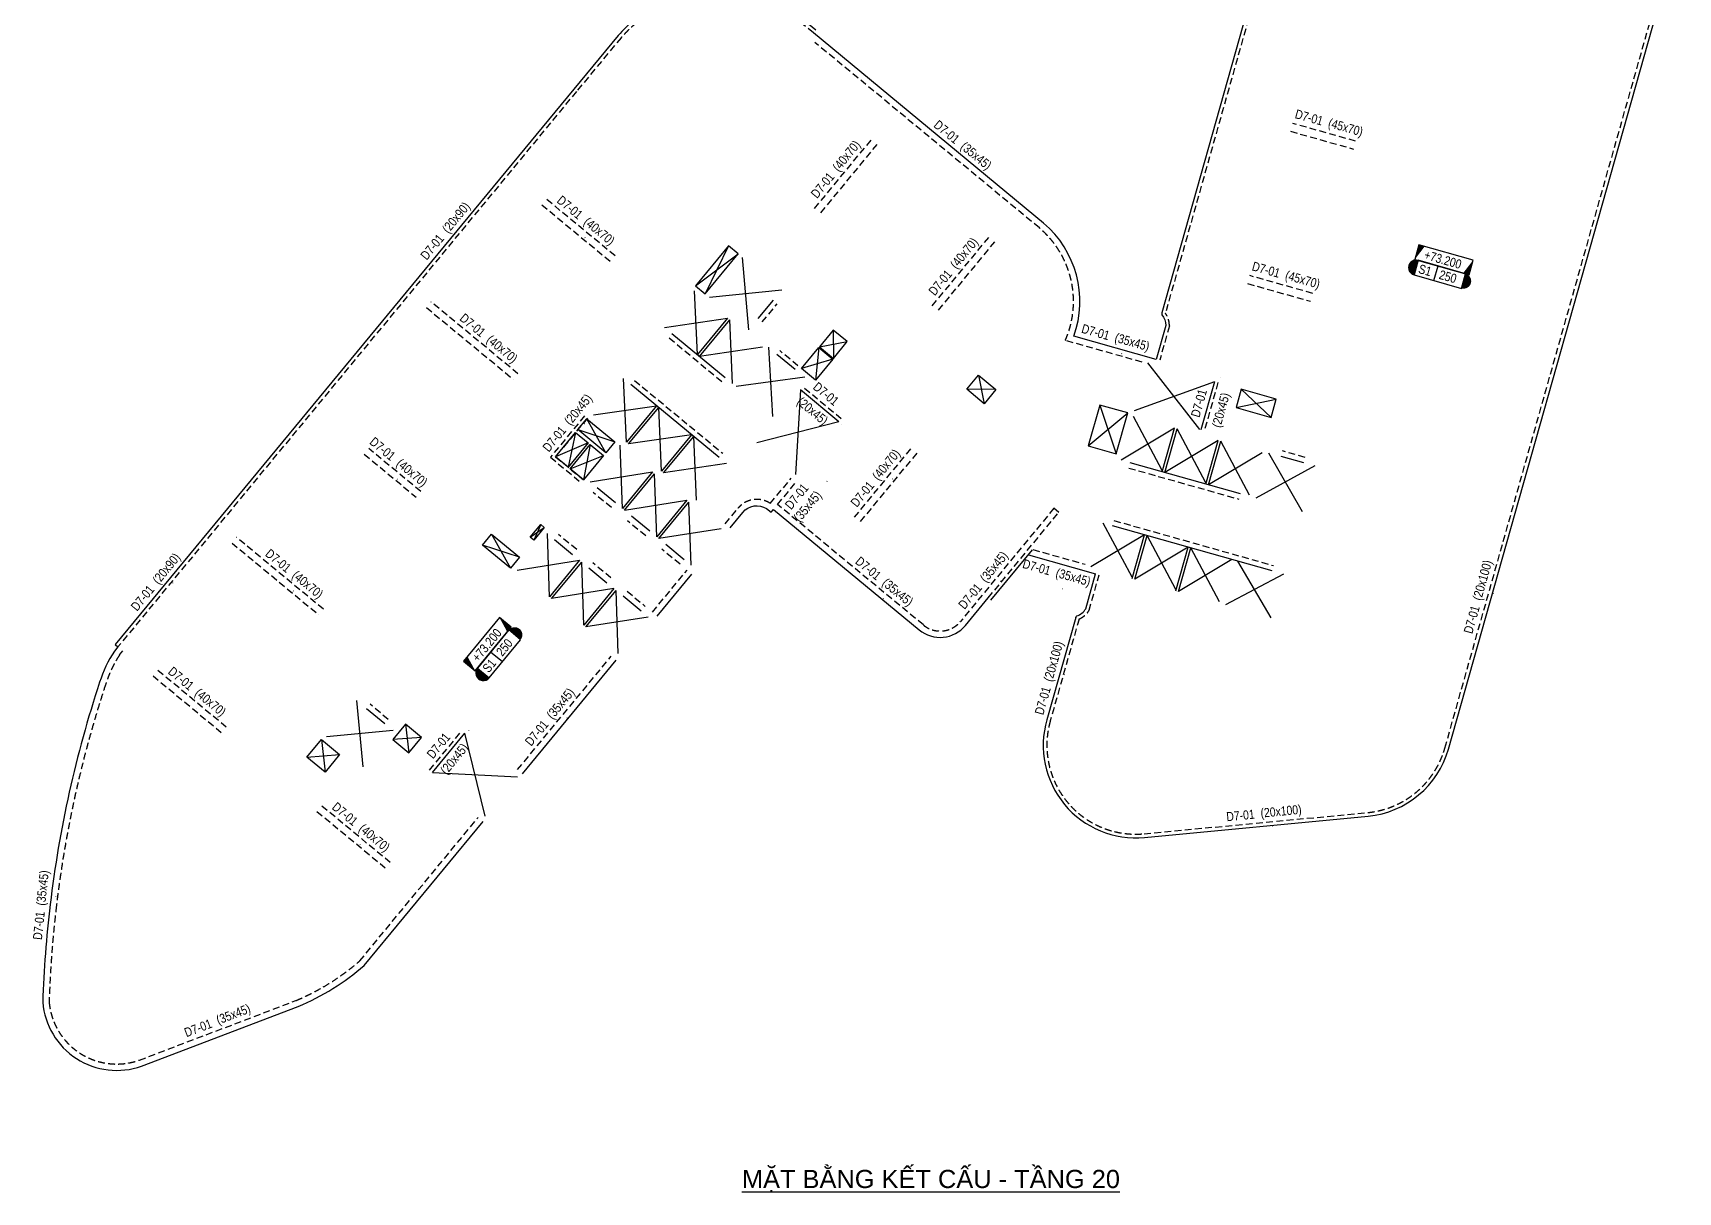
# Model space of a CAD drawing. Header units: millimetres. Extents: x 5400 to 3023951, y -127214 to 225084.
# Drawn here: x 1876165 to 1966688, y 8033 to 71774 of the extents above; entities that cross this region are included whole.
import ezdxf
from ezdxf.enums import TextEntityAlignment as Align

# ---------------------------------------------------------------- set-up
doc = ezdxf.new("R2010")
doc.units = ezdxf.units.MM
doc.header["$LTSCALE"] = 100
doc.linetypes.add('HIDDEN', pattern=[0.375, 0.25, -0.125])
for name, color, linetype in [('ccu11-Manh', 8, 'Continuous'), ('ccu11-Thay', 7, 'Continuous'), ('ccu12-Chidan', 9, 'Continuous'), ('ccu12-Khuat', 9, 'HIDDEN'), ('ccu12-Lomo', 2, 'Continuous'), ('ccu12-Text', 31, 'Continuous'), ('ccu12-Thay', 7, 'Continuous')]:
    doc.layers.add(name, color=color, linetype=linetype)
doc.layers.add('ccu12-Tencaukien', color=9, linetype='Continuous', lineweight=15)
doc.layers.add('KC-Tencaukien', color=9, linetype='Continuous', lineweight=15)
doc.styles.add('Arial', font='arial.ttf', dxfattribs={"width": 0.7})
doc.styles.add('Arial Narrow', font='ARIALN.TTF')

# ---------------------------------------------------------------- blocks, each defined once
blk = doc.blocks.new('*U4')
at = {"layer": 'ccu12-Tencaukien', "color": 8, "ltscale": 10000}
blk.add_line((361, -155), (354, -155), dxfattribs=at)
at = {"layer": 'ccu12-Text', "color": 2, "style": 'Arial Narrow', "width": 0.8}
blk.add_attdef('SH', text='', height=300, dxfattribs=at).set_placement((276, 6), align=Align.BOTTOM_RIGHT)
at = {"layer": 'ccu12-Text', "color": 31, "style": 'Arial Narrow', "width": 0.8}
for tag, p in [('(', (508, -75)), ('KT', (633, -75)), (')', (963, -75))]:
    blk.add_attdef(tag, text='', height=250, dxfattribs=at).set_placement(p, align=Align.BOTTOM_LEFT)
blk = doc.blocks.new('ccu11-cmb-flat-8')
at = {"layer": 'ccu12-Chidan', "color": 7}
blk.add_lwpolyline([(0, 0), (1550, 0), (1550, 419), (0, 419)], close=True, dxfattribs=at)
at = {"layer": 'ccu12-Chidan'}
for points in [[(0, 0), (166, 419), (0, 419)], [(1550, 419), (1383, 0), (1550, 0)]]:
    blk.add_solid(points, dxfattribs=at)
at = {"layer": 'ccu12-Chidan', "color": 31, "style": 'Arial Narrow', "width": 0.8}
blk.add_attdef('+100.00', text='', height=250, dxfattribs=at).set_placement((745, 206), align=Align.MIDDLE_CENTER)
blk = doc.blocks.new('ccu11-chieudaysan-flat-2')
at = {"layer": 'ccu12-Chidan'}
for points in [[(-569, 0), (-569, 419, 1)], [(788, 419), (788, 0, 1)]]:
    blk.add_hatch(color=8, dxfattribs=at).paths.add_polyline_path(points)
at = {"layer": 'ccu12-Chidan', "color": 7}
blk.add_line((0, 0), (0, 419), dxfattribs=at)
blk.add_lwpolyline([(-569, 0), (788, 0), (788, 419), (-569, 419)], close=True, dxfattribs=at)
blk.add_arc((-569, 209), 209, 90, 270.0001, dxfattribs=at)
at = {"layer": 'ccu12-Chidan', "color": 31, "style": 'Arial Narrow', "width": 0.7}
for tag, p in [('S00', (-488, 209)), ('200', (100, 209))]:
    blk.add_attdef(tag, text='', height=250, dxfattribs=at).set_placement(p, align=Align.MIDDLE_LEFT)
blk = doc.blocks.new('Lomo T20')
at = {"layer": 'ccu11-Manh', "ltscale": 0.5}
for p, q in [((75489, 84346, 0), (75404, 83325, 0)), ((75587, 83943, 0), (75212, 83352, 0)), ((75614, 79997), (74240, 79913)), ((74364, 80350), (75491, 79560)), ((76610, 79716), (75635, 79519)), ((75759, 79956), (76733, 79209)), ((71371, 69760, 0), (72955, 70768, 0)), ((71752, 71108, 0), (72574, 69420, 0)), ((79066, 68963), (78163, 67971)), ((78489, 69126), (78740, 67808)), ((57204, 39300), (55565, 40854)), ((55280, 39844), (57490, 40311)), ((16450, 32716, 0), (17213, 33253, 0)), ((17023, 33409, 0), (16640, 32558, 0))]:
    blk.add_line(p, q, dxfattribs=at)
at = {"layer": 'ccu11-Manh'}
for p, q in [((77638, 72250), (78287, 72795, 0)), ((78474, 72014), (77825, 72915, 0))]:
    blk.add_line(p, q, dxfattribs=at)
at = {"layer": 'ccu11-Manh', "ltscale": 5}
for p, q in [((25535, 46546), (27890, 48298)), ((27350, 48744), (26075, 46101)), ((32356, 43183), (33891, 43472)), ((33120, 44109), (33127, 42547)), ((32324, 43145), (32140, 41352)), ((33095, 42508), (31369, 41988)), ((42066, 40831, 0), (40466, 40856, 0)), ((41102, 41627, 0), (41429, 40060)), ((47786, 39987, 0), (48691, 37305, 0)), ((20606, 37361), (19556, 39227)), ((47151, 37740, 0), (49326, 39552, 0)), ((18938, 38479), (18531, 36573)), ((19065, 38633), (21096, 37955)), ((19632, 37906), (17837, 37146)), ((18647, 36478), (20479, 37207)), ((19748, 37811), (19378, 35874)), ((14319, 32887), (15366, 31017)), ((15860, 31614, 0), (13826, 32289)), ((9580, 22436), (9767, 20855)), ((4951, 21590), (5159, 19800, 0)), ((10467, 21704), (8880, 21588)), ((4157, 20628, 0), (5954, 20762))]:
    blk.add_line(p, q, dxfattribs=at)
at = {"layer": 'ccu12-Lomo', "elevation": 0}
for points in [[(75404, 83298), (75212, 83352), (75489, 84346), (75587, 83943), (75404, 83298)], [(75615, 79997), (75491, 79560), (74240, 79913), (74364, 80350), (75614, 79997)], [(75759, 79956), (76610, 79716), (76733, 79209), (75635, 79519), (75759, 79956)], [(78286, 72794), (77825, 72915), (77638, 72250), (78474, 72014), (78286, 72794)], [(72955, 70768), (72574, 69420), (71371, 69760), (71752, 71108), (72955, 70768)], [(78740, 67808), (79066, 68963), (78489, 69126), (78163, 67971), (78740, 67808)], [(17023, 33409), (17213, 33253), (16640, 32558), (16450, 32716), (17023, 33409)]]:
    blk.add_lwpolyline(points, dxfattribs=at)
at = {"layer": 'ccu12-Lomo', "ltscale": 0.5, "elevation": 0}
for points in [[(27350, 48744), (25535, 46546), (26075, 46101), (27890, 48298), (27350, 48744)], [(49326, 39552), (47786, 39987), (47152, 37740), (48691, 37305), (49326, 39552)], [(4157, 20628), (4951, 21590), (5954, 20762), (5159, 19800), (4157, 20628)]]:
    blk.add_lwpolyline(points, dxfattribs=at)
for points in [[(32356, 43183), (33127, 42547), (33891, 43472), (33120, 44109)], [(32324, 43145), (33095, 42508), (32140, 41352), (31369, 41988)], [(41102, 41627), (42066, 40831), (41429, 40060), (40465, 40856)], [(19556, 39227), (21096, 37955), (20606, 37361), (19065, 38633)], [(18938, 38479), (19632, 37906), (18531, 36573), (17837, 37146)], [(19748, 37811), (20479, 37207), (19378, 35874), (18647, 36478)], [(14319, 32887), (15860, 31614), (15366, 31017), (13826, 32289)], [(8880, 21588), (9767, 20855), (10467, 21704), (9580, 22436)]]:
    blk.add_lwpolyline(points, close=True, dxfattribs=at)
at = {"layer": 'ccu12-Lomo', "ltscale": 0.5}
blk.add_lwpolyline([(57204, 39300), (57490, 40311), (55565, 40854), (55280, 39844), (57204, 39300)], dxfattribs=at)
blk = doc.blocks.new('*U19')
at = {"layer": 'ccu12-Tencaukien', "color": 8, "ltscale": 10000}
blk.add_line((361, -155), (354, -155), dxfattribs=at)
at = {"layer": 'ccu12-Text', "color": 2, "style": 'Arial Narrow', "width": 0.8}
blk.add_attdef('SH', text='', height=300, dxfattribs=at).set_placement((276, 6), align=Align.BOTTOM_RIGHT)
at = {"layer": 'ccu12-Text', "color": 31, "style": 'Arial Narrow', "width": 0.8}
for tag, p in [('(', (508, -75)), ('KT', (633, -75)), (')', (963, -75))]:
    blk.add_attdef(tag, text='', height=250, dxfattribs=at).set_placement(p, align=Align.BOTTOM_LEFT)
blk = doc.blocks.new('*U26')
at = {"layer": 'ccu12-Tencaukien', "color": 8, "ltscale": 10000}
blk.add_line((361, -155), (354, -155), dxfattribs=at)
at = {"layer": 'ccu12-Text', "color": 2, "style": 'Arial Narrow', "width": 0.8}
blk.add_attdef('SH', text='', height=300, dxfattribs=at).set_placement((276, 6), align=Align.BOTTOM_RIGHT)
at = {"layer": 'ccu12-Text', "color": 31, "style": 'Arial Narrow', "width": 0.8}
for tag, p in [('(', (508, -75)), ('KT', (633, -75)), (')', (963, -75))]:
    blk.add_attdef(tag, text='', height=250, dxfattribs=at).set_placement(p, align=Align.BOTTOM_LEFT)
blk = doc.blocks.new('*U27')
at = {"layer": 'ccu12-Tencaukien', "color": 8, "ltscale": 10000}
blk.add_line((361, -155), (354, -155), dxfattribs=at)
at = {"layer": 'ccu12-Text', "color": 2, "style": 'Arial Narrow', "width": 0.8}
blk.add_attdef('SH', text='', height=300, dxfattribs=at).set_placement((276, 6), align=Align.BOTTOM_RIGHT)
at = {"layer": 'ccu12-Text', "color": 31, "style": 'Arial Narrow', "width": 0.8}
for tag, p in [('(', (508, -75)), ('KT', (633, -75)), (')', (963, -75))]:
    blk.add_attdef(tag, text='', height=250, dxfattribs=at).set_placement(p, align=Align.BOTTOM_LEFT)
blk = doc.blocks.new('*U52')
at = {"layer": 'ccu12-Tencaukien', "color": 8, "ltscale": 10000}
blk.add_line((361, -155), (354, -155), dxfattribs=at)
at = {"layer": 'ccu12-Text', "color": 2, "style": 'Arial Narrow', "width": 0.8}
blk.add_attdef('SH', text='', height=300, dxfattribs=at).set_placement((276, 6), align=Align.BOTTOM_RIGHT)
at = {"layer": 'ccu12-Text', "color": 31, "style": 'Arial Narrow', "width": 0.8}
for tag, p in [('(', (508, -75)), ('KT', (633, -75)), (')', (963, -75))]:
    blk.add_attdef(tag, text='', height=250, dxfattribs=at).set_placement(p, align=Align.BOTTOM_LEFT)
blk = doc.blocks.new('*U159')
at = {"layer": 'ccu12-Tencaukien', "color": 8, "ltscale": 10000}
blk.add_line((361, -155), (354, -155), dxfattribs=at)
at = {"layer": 'ccu12-Text', "color": 2, "style": 'Arial Narrow', "width": 0.8}
blk.add_attdef('SH', text='', height=300, dxfattribs=at).set_placement((276, 6), align=Align.BOTTOM_RIGHT)
at = {"layer": 'ccu12-Text', "color": 31, "style": 'Arial Narrow', "width": 0.8}
for tag, p in [('(', (508, -75)), ('KT', (633, -75)), (')', (963, -75))]:
    blk.add_attdef(tag, text='', height=250, dxfattribs=at).set_placement(p, align=Align.BOTTOM_LEFT)
blk = doc.blocks.new('*U160')
at = {"layer": 'ccu12-Tencaukien', "color": 8, "ltscale": 10000}
blk.add_line((361, -155), (354, -155), dxfattribs=at)
at = {"layer": 'ccu12-Text', "color": 2, "style": 'Arial Narrow', "width": 0.8}
blk.add_attdef('SH', text='', height=300, dxfattribs=at).set_placement((276, 6), align=Align.BOTTOM_RIGHT)
at = {"layer": 'ccu12-Text', "color": 31, "style": 'Arial Narrow', "width": 0.8}
for tag, p in [('(', (508, -75)), ('KT', (633, -75)), (')', (963, -75))]:
    blk.add_attdef(tag, text='', height=250, dxfattribs=at).set_placement(p, align=Align.BOTTOM_LEFT)
blk = doc.blocks.new('*U161')
at = {"layer": 'ccu12-Tencaukien', "color": 8, "ltscale": 10000}
blk.add_line((361, -155), (354, -155), dxfattribs=at)
at = {"layer": 'ccu12-Text', "color": 2, "style": 'Arial Narrow', "width": 0.8}
blk.add_attdef('SH', text='', height=300, dxfattribs=at).set_placement((276, 6), align=Align.BOTTOM_RIGHT)
at = {"layer": 'ccu12-Text', "color": 31, "style": 'Arial Narrow', "width": 0.8}
for tag, p in [('(', (508, -75)), ('KT', (633, -75)), (')', (963, -75))]:
    blk.add_attdef(tag, text='', height=250, dxfattribs=at).set_placement(p, align=Align.BOTTOM_LEFT)
blk = doc.blocks.new('*U162')
at = {"layer": 'ccu12-Tencaukien', "color": 8, "ltscale": 10000}
blk.add_line((361, -155), (354, -155), dxfattribs=at)
at = {"layer": 'ccu12-Text', "color": 2, "style": 'Arial Narrow', "width": 0.8}
blk.add_attdef('SH', text='', height=300, dxfattribs=at).set_placement((276, 6), align=Align.BOTTOM_RIGHT)
at = {"layer": 'ccu12-Text', "color": 31, "style": 'Arial Narrow', "width": 0.8}
for tag, p in [('(', (508, -75)), ('KT', (633, -75)), (')', (963, -75))]:
    blk.add_attdef(tag, text='', height=250, dxfattribs=at).set_placement(p, align=Align.BOTTOM_LEFT)
blk = doc.blocks.new('*U163')
at = {"layer": 'ccu12-Tencaukien', "color": 8, "ltscale": 10000}
blk.add_line((361, -155), (354, -155), dxfattribs=at)
at = {"layer": 'ccu12-Text', "color": 2, "style": 'Arial Narrow', "width": 0.8}
blk.add_attdef('SH', text='', height=300, dxfattribs=at).set_placement((276, 6), align=Align.BOTTOM_RIGHT)
at = {"layer": 'ccu12-Text', "color": 31, "style": 'Arial Narrow', "width": 0.8}
for tag, p in [('(', (508, -75)), ('KT', (633, -75)), (')', (963, -75))]:
    blk.add_attdef(tag, text='', height=250, dxfattribs=at).set_placement(p, align=Align.BOTTOM_LEFT)
blk = doc.blocks.new('*U164')
at = {"layer": 'ccu12-Tencaukien', "color": 8, "ltscale": 10000}
blk.add_line((361, -155), (354, -155), dxfattribs=at)
at = {"layer": 'ccu12-Text', "color": 2, "style": 'Arial Narrow', "width": 0.8}
blk.add_attdef('SH', text='', height=300, dxfattribs=at).set_placement((276, 6), align=Align.BOTTOM_RIGHT)
at = {"layer": 'ccu12-Text', "color": 31, "style": 'Arial Narrow', "width": 0.8}
for tag, p in [('(', (508, -75)), ('KT', (633, -75)), (')', (963, -75))]:
    blk.add_attdef(tag, text='', height=250, dxfattribs=at).set_placement(p, align=Align.BOTTOM_LEFT)
blk = doc.blocks.new('*U153')
at = {"layer": 'ccu12-Tencaukien', "color": 8, "ltscale": 10000}
blk.add_line((361, -155), (354, -155), dxfattribs=at)
at = {"layer": 'ccu12-Text', "color": 2, "style": 'Arial Narrow', "width": 0.8}
blk.add_attdef('SH', text='', height=300, dxfattribs=at).set_placement((276, 6), align=Align.BOTTOM_RIGHT)
at = {"layer": 'ccu12-Text', "color": 31, "style": 'Arial Narrow', "width": 0.8}
for tag, p in [('(', (508, -75)), ('KT', (633, -75)), (')', (963, -75))]:
    blk.add_attdef(tag, text='', height=250, dxfattribs=at).set_placement(p, align=Align.BOTTOM_LEFT)
blk = doc.blocks.new('*U154')
at = {"layer": 'ccu12-Tencaukien', "color": 8, "ltscale": 10000}
blk.add_line((361, -155), (354, -155), dxfattribs=at)
at = {"layer": 'ccu12-Text', "color": 2, "style": 'Arial Narrow', "width": 0.8}
blk.add_attdef('SH', text='', height=300, dxfattribs=at).set_placement((276, 6), align=Align.BOTTOM_RIGHT)
at = {"layer": 'ccu12-Text', "color": 31, "style": 'Arial Narrow', "width": 0.8}
for tag, p in [('(', (508, -75)), ('KT', (633, -75)), (')', (963, -75))]:
    blk.add_attdef(tag, text='', height=250, dxfattribs=at).set_placement(p, align=Align.BOTTOM_LEFT)
blk = doc.blocks.new('*U155')
at = {"layer": 'ccu12-Tencaukien', "color": 8, "ltscale": 10000}
blk.add_line((361, -155), (354, -155), dxfattribs=at)
at = {"layer": 'ccu12-Text', "color": 2, "style": 'Arial Narrow', "width": 0.8}
blk.add_attdef('SH', text='', height=300, dxfattribs=at).set_placement((276, 6), align=Align.BOTTOM_RIGHT)
at = {"layer": 'ccu12-Text', "color": 31, "style": 'Arial Narrow', "width": 0.8}
for tag, p in [('(', (508, -75)), ('KT', (633, -75)), (')', (963, -75))]:
    blk.add_attdef(tag, text='', height=250, dxfattribs=at).set_placement(p, align=Align.BOTTOM_LEFT)
blk = doc.blocks.new('*U156')
at = {"layer": 'ccu12-Tencaukien', "color": 8, "ltscale": 10000}
blk.add_line((361, -155), (354, -155), dxfattribs=at)
at = {"layer": 'ccu12-Text', "color": 2, "style": 'Arial Narrow', "width": 0.8}
blk.add_attdef('SH', text='', height=300, dxfattribs=at).set_placement((276, 6), align=Align.BOTTOM_RIGHT)
at = {"layer": 'ccu12-Text', "color": 31, "style": 'Arial Narrow', "width": 0.8}
for tag, p in [('(', (508, -75)), ('KT', (633, -75)), (')', (963, -75))]:
    blk.add_attdef(tag, text='', height=250, dxfattribs=at).set_placement(p, align=Align.BOTTOM_LEFT)
blk = doc.blocks.new('*U157')
at = {"layer": 'ccu12-Tencaukien', "color": 8, "ltscale": 10000}
blk.add_line((361, -155), (354, -155), dxfattribs=at)
at = {"layer": 'ccu12-Text', "color": 2, "style": 'Arial Narrow', "width": 0.8}
blk.add_attdef('SH', text='', height=300, dxfattribs=at).set_placement((276, 6), align=Align.BOTTOM_RIGHT)
at = {"layer": 'ccu12-Text', "color": 31, "style": 'Arial Narrow', "width": 0.8}
for tag, p in [('(', (508, -75)), ('KT', (633, -75)), (')', (963, -75))]:
    blk.add_attdef(tag, text='', height=250, dxfattribs=at).set_placement(p, align=Align.BOTTOM_LEFT)

msp = doc.modelspace()

# ---------------------------------------------------------------- linework, layer by layer
at = {"layer": 'ccu11-Manh', "ltscale": 0.5}
for p, q in [((1915550.5, 55453, 0), (1915206.3, 59433.4, 0)), ((1912734.9, 54081.9, 0), (1912577, 57584.4, 0)), ((1913391.6, 57235.9, 0), (1917365.3, 57650.5, 0)), ((1910921.4, 55579.6, 0), (1914390.5, 56086.7, 0)), ((1914661, 52491.3, 0), (1914506.2, 55991.2, 0)), ((1916316.6, 54496.1, 0), (1912850.6, 53986.4, 0)), ((1916636.7, 54491.1, 0), (1916858.5, 50676.5, 0)), ((1937502, 53635.4), (1940362.9, 49969.3)), ((1908825.5, 49269.5, 0), (1908667.6, 52772)), ((1918641.4, 52835.5, 0), (1914853.8, 52332.1, 0)), ((1941178, 52596.7), (1936754.2, 50989)), ((1918398.1, 52148.3, 0), (1918117.8, 47490.1, 0)), ((1907012, 50767.3), (1910481.1, 51274.3)), ((1910753.2, 47677.6, 0), (1910596.8, 51178.8)), ((1920518.6, 50397.2, 0), (1915997.4, 49241.2, 0)), ((1938982.2, 50047.7, 0), (1936040.9, 48281, 0)), ((1938302.3, 47713.3, 0), (1936720.7, 50686.7, 0)), ((1940708.1, 47033.5), (1939126.5, 50006.9)), ((1908603.3, 45627.2), (1908485.4, 49096.5)), ((1912408.8, 49682.4), (1908941.2, 49174)), ((1912679.2, 46087), (1912524.4, 49586.8)), ((1941387.9, 49367.9), (1938446.7, 47601.1)), ((1943113.9, 46353.7), (1941532.3, 49327.1)), ((1914334.8, 48091.8), (1910868.8, 47582.1)), ((1943793.7, 48688.1), (1940852.5, 46921.3)), ((1944157.8, 48689.2), (1946000.9, 45466.5)), ((1906829.8, 47091.7), (1910258.8, 47631.9, 0)), ((1910492.3, 44067.1), (1910374.5, 47536.4, 0)), ((1946707.9, 47968.6), (1943450.7, 46187.1)), ((1908718.9, 45531.7, 0), (1912147.9, 46071.9, 0)), ((1912381.4, 42507), (1912263.6, 45976.3, 0)), ((1914037, 44511.8), (1910608, 43971.6, 0)), ((1936643.6, 41843.2), (1935062, 44816.6)), ((1904591.6, 40769.5), (1904473.8, 44238.8)), ((1937323.4, 44177.6), (1934382.2, 42410.8)), ((1939729.2, 43497.8), (1936788, 41731)), ((1939049.4, 41163.4), (1937467.8, 44136.8)), ((1941455.2, 40483.5), (1939873.6, 43457)), ((1902818.2, 42234.1), (1906247.2, 42774.3, 0)), ((1906480.7, 39209.5, 0), (1906362.9, 42678.8, 0)), ((1942135, 42818), (1939193.8, 41051.2)), ((1944294, 39610), (1942471.8, 42722.8)), ((1944973.9, 42015.8), (1941792, 40317)), ((1908136.3, 41214.2, 0), (1904707.3, 40674, 0)), ((1908369.8, 37649.4), (1908252, 41118.7, 0)), ((1910025.4, 39654.1), (1906596.4, 39113.9)), ((1894332.5, 31409.2), (1893983.4, 35069.5)), ((1895988.1, 33414), (1892327.8, 33064.8)), ((1901053.7, 28711.8), (1899929.8, 33271.4)), ((1898146.8, 31112.4), (1902836.6, 30870.8))]:
    msp.add_line(p, q, dxfattribs=at)
at = {"layer": 'ccu11-Thay', "ltscale": 0.5}
for p, q in [((1916887.7, 57072.2, 0), (1916059.9, 56069.8, 0)), ((1911326.2, 55245.3, 0), (1914256.2, 52825.6, 0)), ((1917099.3, 54109, 0), (1918101.7, 53281.2, 0)), ((1913930, 48426.1), (1909072.4, 52437.7)), ((1942608.7, 46425.1), (1936546.1, 48138.2)), ((1944831.4, 48498.8), (1946082.4, 48145.3)), ((1907215.4, 46773.4), (1908217.7, 45945.6, 0)), ((1916536.4, 45615.6), (1916792.2, 45413.9, 0)), ((1916792.2, 45413.9, 0), (1916919.6, 45568.1, 0)), ((1909104.4, 45213.3, 0), (1910106.8, 44385.5)), ((1944348.3, 42192.5), (1935567.2, 44673.8)), ((1904859.3, 43920.5), (1905861.7, 43092.7, 0)), ((1910993.5, 43653.2, 0), (1911995.9, 42825.4)), ((1906748.4, 42360.4, 0), (1907750.8, 41532.6, 0)), ((1909639.9, 39972.5), (1908637.5, 40800.3, 0)), ((1894523.1, 34623.8), (1895525.5, 33796))]:
    msp.add_line(p, q, dxfattribs=at)
at = {"layer": 'ccu11-Thay'}
for p, q in [((1914390.5, 56086.7, 0), (1912734.9, 54081.9, 0)), ((1912850.6, 53986.4, 0), (1914506.2, 55991.2, 0)), ((1941178, 52596.7, 0), (1940430.2, 49950.3, 0)), ((1910481.1, 51274.3), (1908825.5, 49269.5, 0)), ((1908941.2, 49174), (1910596.8, 51178.8)), ((1938302.3, 47641.9, 0), (1938982.2, 50047.7, 0)), ((1938446.7, 47601.1, 0), (1939126.5, 50006.9, 0)), ((1912408.8, 49682.4), (1910753.2, 47677.6, 0)), ((1910868.8, 47582.1), (1912524.4, 49586.8)), ((1940708.1, 46962.1, 0), (1941387.9, 49367.9, 0)), ((1940852.5, 46921.3), (1941532.3, 49327.1)), ((1910258.8, 47631.9, 0), (1908603.3, 45627.2)), ((1908718.9, 45531.7, 0), (1910374.5, 47536.4, 0)), ((1912147.9, 46071.9, 0), (1910492.3, 44067.1)), ((1910608, 43971.6, 0), (1912263.6, 45976.3, 0)), ((1936643.6, 41771.8), (1937323.4, 44177.6)), ((1936788, 41731), (1937467.8, 44136.8)), ((1939049.4, 41092), (1939729.2, 43497.8)), ((1939193.8, 41051.2), (1939873.6, 43457)), ((1906247.2, 42774.3, 0), (1904591.6, 40769.5)), ((1904707.3, 40674, 0), (1906362.9, 42678.8, 0)), ((1908136.3, 41214.2, 0), (1906480.7, 39209.5, 0)), ((1906596.4, 39113.9), (1908252, 41118.7, 0))]:
    msp.add_line(p, q, dxfattribs=at)
at = {"layer": 'ccu11-Thay', "ltscale": 0.5, "extrusion": (-9.92109e-09, 8.1449e-09, 1)}
msp.add_line((1920518.4, 50397, 0), (1918398, 52148.1, 0), dxfattribs=at)
at = {"layer": 'ccu12-Khuat', "ltscale": 15}
for p, q in [((1951618.1, 102856.1, 0), (1938478.1, 56361.2, 0)), ((1953857, 32448.3), (1966495.7, 77176)), ((1945360.4, 66368.3), (1948824.8, 65389.4)), ((1948947.2, 65822.4), (1945482.8, 66801.3)), ((1919176.4, 62120.6), (1922296.6, 65898.8)), ((1922605, 65644.1), (1919484.8, 61865.9)), ((1908202.3, 59511.1, 0), (1904424.1, 62631.3, 0)), ((1904169.4, 62322.9, 0), (1907947.6, 59202.7, 0)), ((1925653.3, 56771.8), (1928773.4, 60550)), ((1929081.8, 60295.3), (1925961.7, 56517.1)), ((1942994.7, 57996.1), (1946459.1, 57017.2)), ((1946581.4, 57450.2), (1943117.1, 58429.2)), ((1897818.2, 56673.8, 0), (1902598.8, 52725.8, 0)), ((1902853.5, 53034.3, 0), (1898072.9, 56982.2, 0)), ((1916291.2, 55878.8, 0), (1917119, 56881.1, 0)), ((1914065.2, 52594.3, 0), (1911135.1, 55014, 0)), ((1918260.9, 53474, 0), (1917258.5, 54301.8, 0)), ((1909263.4, 52669), (1914121, 48657.4)), ((1941370.5, 52542.3, 0), (1940622.7, 49895.9, 0)), ((1897504.6, 46557.4, 0), (1894651.7, 48913.4, 0)), ((1921364.4, 45139.7), (1924484.6, 48917.9)), ((1894397, 48605, 0), (1897249.9, 46249, 0)), ((1924793, 48663.2), (1921672.8, 44885)), ((1946164, 48434), (1944913, 48787.5)), ((1916740.2, 45900.5, 0), (1917888.2, 47290.7, 0)), ((1936464.6, 47849.5), (1942527.2, 46136.4)), ((1907994.9, 45675.7, 0), (1906992.5, 46503.5)), ((1917142.5, 45838, 0), (1918158.1, 47067.8, 0)), ((1909883.9, 44115.6), (1908881.6, 44943.4, 0)), ((1935648.8, 44962.5), (1944429.9, 42481.2)), ((1887120.5, 43720.1, 0), (1891901.1, 39772.1, 0)), ((1892155.8, 40080.5, 0), (1887375.2, 44028.5, 0)), ((1906084.6, 43362.5, 0), (1905082.2, 44190.3)), ((1907973.6, 41802.5, 0), (1906971.3, 42630.2, 0)), ((1911773, 42555.5), (1910770.7, 43383.3, 0)), ((1931183.4, 43366.6, 0), (1934058.9, 42554.1)), ((1908860.4, 41070.2, 0), (1909862.7, 40242.4)), ((1880934.6, 37573.1), (1881112, 37787.9, 0)), ((1882774, 36415.4, 0), (1886552.2, 33295.2, 0)), ((1886806.9, 33603.7, 0), (1883028.8, 36723.8, 0)), ((1895716.5, 34027.3), (1894714.1, 34855.1)), ((1897992.6, 31239.8), (1899775.5, 33398.8)), ((1895828.3, 26153.5), (1892050.1, 29273.6, 0)), ((1891795.4, 28965.2, 0), (1895573.6, 25845.1, 0))]:
    msp.add_line(p, q, dxfattribs=at)
at = {"layer": 'ccu12-Khuat', "ltscale": 15, "extrusion": (-9.92109e-09, 8.1449e-09, 1)}
msp.add_line((1920645.8, 50551.2, 0), (1918525.4, 52302.3, 0), dxfattribs=at)
at = {"layer": 'ccu12-Khuat', "ltscale": 15, "elevation": 0}
for points in [[(1919108.3, 71774.9), (1917480.9, 73118.9, 0.2784217), (1912478.9, 74228.1, 0.0634641), (1910253.2, 73032, 0.0535105), (1908525.5, 71510.3), (1906074.9, 68556.3), (1880842.2, 38010.8)], [(1932968.4, 54864.5, 0.3333055), (1931543.9, 61051.2), (1919193.9, 71250.3)], [(1938478.1, 56361.2, -0.157518), (1938697.2, 55660.1), (1938164.6, 53775.5)], [(1914257.4, 44783.7), (1914958.3, 45632.7, -0.3828951), (1916740.2, 45900.5, -0.3828951)], [(1928727.1, 40706.4), (1932611.4, 45409.8), (1932341.5, 45632.7), (1927205.5, 39413.6, -0.4148671), (1925160.6, 39216.2), (1917142.5, 45838)], [(1933728.3, 39545.1, 0.1574907), (1934281.7, 40027.9), (1934831.1, 41972.2)], [(1933728.3, 39545.1), (1932146.8, 33948.5, 0.5290318), (1937304.6, 27736.2), (1949614.1, 28903.1, 0.3083499), (1953857, 32448.6)], [(1880934.6, 37573.1, 0.0707215), (1880171.7, 35963.7, 0.0503327), (1877461.6, 23797.3, 0.0220421), (1877059.5, 18482, 0.4909488), (1882022.1, 15288.2), (1890635.7, 18561.8, 0.07918), (1894148.8, 20743.4), (1900669.9, 28639.7)]]:
    msp.add_lwpolyline(points, format="xyb", dxfattribs=at)
for points in [[(1937199.7, 53668.9), (1932968.4, 54864.5)], [(1906519.2, 50720.3), (1904640.8, 48445.6), (1906337.1, 47044.7)], [(1906673.4, 50592.9), (1904922.3, 48472.5), (1906464.4, 47199)], [(1910248.7, 39923.6), (1912158.6, 42237.2)], [(1902834.9, 31261.3), (1907991.6, 37507.8)]]:
    msp.add_lwpolyline(points, dxfattribs=at)
at = {"layer": 'ccu12-Thay'}
for p, q in [((1951425.7, 102910.5, 0), (1938277.6, 56386.9)), ((1954049.4, 32394), (1966688.2, 77121.6)), ((1930939.9, 43071.8, 0), (1934638.8, 42026.5))]:
    msp.add_line(p, q, dxfattribs=at)
at = {"layer": 'ccu12-Thay', "ltscale": 0.5}
msp.add_line((1898146.8, 31112.4), (1899929.8, 33271.4), dxfattribs=at)
at = {"layer": 'ccu12-Thay', "ltscale": 0.5, "elevation": 0}
for points in [[(1919235.7, 71929.1), (1917613.6, 73268.6, 0.2782647), (1912411.1, 74416.3, 0.0635543), (1910137.3, 73195.1, 0.0536127), (1908374.7, 71641.8), (1905920.9, 68683.8), (1880688, 38138.2), (1880842.2, 38010.8)], [(1933438, 55095.5, 0.3137277), (1931768.2, 61319.9), (1919107.9, 71774.4)], [(1914527.3, 44560.8), (1915228.2, 45409.9, -0.379005), (1916536.4, 45615.6, -0.379005)], [(1916919.6, 45568.1), (1924937.8, 38946.4, 0.4148001), (1927475.6, 39191), (1928727.1, 40706.4)], [(1880653, 37781.8, 0.0713114), (1879838.5, 36070.7, 0.05032), (1877114.1, 23838.7, 0.022125), (1876709, 18472.9, 0.4928533), (1882142.8, 14959.7), (1890765.6, 18236.7, 0.0798424), (1894400.2, 20498.1), (1900939.8, 28416.8)]]:
    msp.add_lwpolyline(points, format="xyb", dxfattribs=at)
at = {"layer": 'ccu12-Thay', "elevation": 0}
for points in [[(1938277.6, 56386.9, 0.1897824), (1938290.9, 56278.1, -0.1613035), (1938497.1, 55687.5), (1937968.1, 53815.5)], [(1933543.8, 39628.1, -0.1897824), (1933612.1, 39713.8, 0.1613035), (1934096.8, 40109.2), (1934638.6, 42026.6)], [(1933544.7, 39631), (1931954.5, 34003.4, 0.5290007), (1937323.7, 27537.1), (1949633.3, 28704, 0.3083681), (1954049.4, 32394)]]:
    msp.add_lwpolyline(points, format="xyb", dxfattribs=at)
msp.add_lwpolyline([(1937968.1, 53815.5), (1933438, 55095.5)], dxfattribs=at)
at = {"layer": 'ccu12-Thay', "ltscale": 0.5, "elevation": 0}
for points in [[(1928881.3, 40579.1), (1931173.7, 43354.9)], [(1910518.6, 39700.8), (1912428.4, 42014.3)], [(1880842.2, 38010.8), (1880653, 37781.8)], [(1903104.8, 31038.4), (1908261.5, 37284.9)]]:
    msp.add_lwpolyline(points, dxfattribs=at)

# ---------------------------------------------------------------- block references
at = {"layer": 'ccu12-Lomo'}
msp.add_blockref('Lomo T20', (1887085.1, 11326.3), dxfattribs=at)
at = {"layer": 'ccu12-Tencaukien'}
ref = msp.add_blockref('*U4', (1926954.6, 65295.2), dxfattribs=dict(at, xscale=1.815893337873054, yscale=1.815893337873054, zscale=1.815893337873054, rotation=320.4488798636559))
ref.add_attrib('KT', '(35x45)', dxfattribs={"color": 31, "height": 500, "rotation": 320.44888, "style": 'Arial Narrow'}).set_placement((1927063.1, 65332.2, 0), align=Align.BOTTOM_LEFT)
ref.add_attrib('SH', 'D7-01', dxfattribs={"color": 2, "height": 500, "rotation": 320.44888, "style": 'Arial Narrow'}).set_placement((1926792.2, 65526.3, 0), align=Align.BOTTOM_RIGHT)
ref = msp.add_blockref('*U159', (1947270.1, 66385.8, 0), dxfattribs=dict(at, xscale=1.815893337873054, yscale=1.815893337873054, zscale=1.815893337873054, rotation=344.2212278170489))
ref.add_attrib('KT', '(45x70)', dxfattribs={"color": 31, "height": 500, "rotation": 344.221228, "style": 'Arial Narrow'}).set_placement((1947354.4, 66463.4), align=Align.BOTTOM_LEFT)
ref.add_attrib('SH', 'D7-01', dxfattribs={"color": 2, "height": 500, "rotation": 344.221228, "style": 'Arial Narrow'}).set_placement((1947028.3, 66531.8), align=Align.BOTTOM_RIGHT)
ref = msp.add_blockref('*U163', (1920651.4, 63904.5), dxfattribs=dict(at, xscale=1.815893337873054, yscale=1.815893337873054, zscale=1.815893337873054, rotation=50.44092590918682))
ref.add_attrib('KT', '(40x70)', dxfattribs={"color": 31, "height": 500, "rotation": 50.440926, "style": 'Arial Narrow'}).set_placement((1920614.4, 64013, 0), align=Align.BOTTOM_LEFT)
ref.add_attrib('SH', 'D7-01', dxfattribs={"color": 2, "height": 500, "rotation": 50.440926, "style": 'Arial Narrow'}).set_placement((1920420.3, 63742.2, 0), align=Align.BOTTOM_RIGHT)
ref = msp.add_blockref('*U157', (1906221.5, 61146.9, 0), dxfattribs=dict(at, xscale=1.815893337873054, yscale=1.815893337873054, zscale=1.815893337873054, rotation=320.4488798636559))
ref.add_attrib('KT', '(40x70)', dxfattribs={"color": 31, "height": 500, "rotation": 320.44888, "style": 'Arial Narrow'}).set_placement((1906330, 61184, 0), align=Align.BOTTOM_LEFT)
ref.add_attrib('SH', 'D7-01', dxfattribs={"color": 2, "height": 500, "rotation": 320.44888, "style": 'Arial Narrow'}).set_placement((1906059.1, 61378, 0), align=Align.BOTTOM_RIGHT)
ref = msp.add_blockref('*U4', (1899172.5, 60512.8), dxfattribs=dict(at, xscale=1.815893337873054, yscale=1.815893337873054, zscale=1.815893337873054, rotation=50.44092590918682))
ref.add_attrib('KT', '(20x90)', dxfattribs={"color": 31, "height": 500, "rotation": 50.440926, "style": 'Arial Narrow'}).set_placement((1899135.4, 60621.3, 0), align=Align.BOTTOM_LEFT)
ref.add_attrib('SH', 'D7-01', dxfattribs={"color": 2, "height": 500, "rotation": 50.440926, "style": 'Arial Narrow'}).set_placement((1898941.3, 60350.5, 0), align=Align.BOTTOM_RIGHT)
ref = msp.add_blockref('*U161', (1927128.3, 58555.7), dxfattribs=dict(at, xscale=1.815893337873054, yscale=1.815893337873054, zscale=1.815893337873054, rotation=50.44092590918682))
ref.add_attrib('KT', '(40x70)', dxfattribs={"color": 31, "height": 500, "rotation": 50.440926, "style": 'Arial Narrow'}).set_placement((1927091.2, 58664.2, 0), align=Align.BOTTOM_LEFT)
ref.add_attrib('SH', 'D7-01', dxfattribs={"color": 2, "height": 500, "rotation": 50.440926, "style": 'Arial Narrow'}).set_placement((1926897.1, 58393.3, 0), align=Align.BOTTOM_RIGHT)
ref = msp.add_blockref('*U160', (1944904.3, 58013.6, 0), dxfattribs=dict(at, xscale=1.815893337873054, yscale=1.815893337873054, zscale=1.815893337873054, rotation=344.2212278170489))
ref.add_attrib('KT', '(45x70)', dxfattribs={"color": 31, "height": 500, "rotation": 344.221228, "style": 'Arial Narrow'}).set_placement((1944988.7, 58091.2), align=Align.BOTTOM_LEFT)
ref.add_attrib('SH', 'D7-01', dxfattribs={"color": 2, "height": 500, "rotation": 344.221228, "style": 'Arial Narrow'}).set_placement((1944662.6, 58159.6), align=Align.BOTTOM_RIGHT)
ref = msp.add_blockref('*U156', (1900872.7, 54670.1, 0), dxfattribs=dict(at, xscale=1.815893337873054, yscale=1.815893337873054, zscale=1.815893337873054, rotation=320.4488798636559))
ref.add_attrib('KT', '(40x70)', dxfattribs={"color": 31, "height": 500, "rotation": 320.44888, "style": 'Arial Narrow'}).set_placement((1900981.2, 54707.1, 0), align=Align.BOTTOM_LEFT)
ref.add_attrib('SH', 'D7-01', dxfattribs={"color": 2, "height": 500, "rotation": 320.44888, "style": 'Arial Narrow'}).set_placement((1900710.3, 54901.2, 0), align=Align.BOTTOM_RIGHT)
ref = msp.add_blockref('*U4', (1935523, 54583, 0), dxfattribs=dict(at, xscale=1.815893337873054, yscale=1.815893337873054, zscale=1.815893337873054, rotation=344.2212278170489))
ref.add_attrib('KT', '(35x45)', dxfattribs={"color": 31, "height": 500, "rotation": 344.221228, "style": 'Arial Narrow'}).set_placement((1935607.4, 54660.6), align=Align.BOTTOM_LEFT)
ref.add_attrib('SH', 'D7-01', dxfattribs={"color": 2, "height": 500, "rotation": 344.221228, "style": 'Arial Narrow'}).set_placement((1935281.2, 54729), align=Align.BOTTOM_RIGHT)
ref = msp.add_blockref('*U26', (1920313.9, 50890.1), dxfattribs=dict(at, xscale=1.815893337873054, yscale=1.815893337873054, zscale=1.815893337873054, rotation=320.4488798636559))
ref.add_attrib('KT', '(20x45)', dxfattribs={"color": 31, "height": 500, "rotation": 320.44888, "style": 'Arial Narrow'}).set_placement((1918061.8, 51298.6, 0), align=Align.BOTTOM_LEFT)
ref.add_attrib('SH', 'D7-01', dxfattribs={"color": 2, "height": 500, "rotation": 320.44888, "style": 'Arial Narrow'}).set_placement((1920151.5, 51121.2, 0), align=Align.BOTTOM_RIGHT)
ref = msp.add_blockref('*U27', (1941064.5, 52298.6, 0), dxfattribs=dict(at, xscale=1.815893337873054, yscale=1.815893337873054, zscale=1.815893337873054, rotation=74.21909893616227))
ref.add_attrib('KT', '(20x45)', dxfattribs={"color": 31, "height": 500, "rotation": 74.219099, "style": 'Arial Narrow'}).set_placement((1941647.9, 49991.5, 0), align=Align.BOTTOM_LEFT)
ref.add_attrib('SH', 'D7-01', dxfattribs={"color": 2, "height": 500, "rotation": 74.219099, "style": 'Arial Narrow'}).set_placement((1940918.4, 52056.8, 0), align=Align.BOTTOM_RIGHT)
ref = msp.add_blockref('*U4', (1905890.4, 49956.7), dxfattribs=dict(at, xscale=1.815893337873054, yscale=1.815893337873054, zscale=1.815893337873054, rotation=50.44092590918682))
ref.add_attrib('KT', '(20x45)', dxfattribs={"color": 31, "height": 500, "rotation": 50.440926, "style": 'Arial Narrow'}).set_placement((1905853.4, 50065.2, 0), align=Align.BOTTOM_LEFT)
ref.add_attrib('SH', 'D7-01', dxfattribs={"color": 2, "height": 500, "rotation": 50.440926, "style": 'Arial Narrow'}).set_placement((1905659.3, 49794.3, 0), align=Align.BOTTOM_RIGHT)
ref = msp.add_blockref('*U155', (1895914.9, 47870.3, 0), dxfattribs=dict(at, xscale=1.815893337873054, yscale=1.815893337873054, zscale=1.815893337873054, rotation=320.4488798636559))
ref.add_attrib('KT', '(40x70)', dxfattribs={"color": 31, "height": 500, "rotation": 320.44888, "style": 'Arial Narrow'}).set_placement((1896023.4, 47907.3, 0), align=Align.BOTTOM_LEFT)
ref.add_attrib('SH', 'D7-01', dxfattribs={"color": 2, "height": 500, "rotation": 320.44888, "style": 'Arial Narrow'}).set_placement((1895752.5, 48101.4, 0), align=Align.BOTTOM_RIGHT)
ref = msp.add_blockref('*U162', (1922839.4, 46923.6), dxfattribs=dict(at, xscale=1.815893337873054, yscale=1.815893337873054, zscale=1.815893337873054, rotation=50.44092590918682))
ref.add_attrib('KT', '(40x70)', dxfattribs={"color": 31, "height": 500, "rotation": 50.440926, "style": 'Arial Narrow'}).set_placement((1922802.4, 47032.1, 0), align=Align.BOTTOM_LEFT)
ref.add_attrib('SH', 'D7-01', dxfattribs={"color": 2, "height": 500, "rotation": 50.440926, "style": 'Arial Narrow'}).set_placement((1922608.3, 46761.2, 0), align=Align.BOTTOM_RIGHT)
ref = msp.add_blockref('*U19', (1919226.2, 46790.9), dxfattribs=dict(at, xscale=1.815893337873054, yscale=1.815893337873054, zscale=1.815893337873054, rotation=50.44092590918682))
ref.add_attrib('KT', '(35x45)', dxfattribs={"color": 31, "height": 500, "rotation": 50.440926, "style": 'Arial Narrow'}).set_placement((1918472.7, 44739.4), align=Align.BOTTOM_LEFT)
ref.add_attrib('SH', 'D7-01', dxfattribs={"color": 2, "height": 500, "rotation": 50.440926, "style": 'Arial Narrow'}).set_placement((1918995.1, 46628.6, 0), align=Align.BOTTOM_RIGHT)
ref = msp.add_blockref('*U4', (1883234.8, 41208.6, 0), dxfattribs=dict(at, xscale=1.815893337873054, yscale=1.815893337873054, zscale=1.815893337873054, rotation=50.44092590918682))
ref.add_attrib('KT', '(20x90)', dxfattribs={"color": 31, "height": 500, "rotation": 50.440926, "style": 'Arial Narrow'}).set_placement((1883197.8, 41317.1, 0), align=Align.BOTTOM_LEFT)
ref.add_attrib('SH', 'D7-01', dxfattribs={"color": 2, "height": 500, "rotation": 50.440926, "style": 'Arial Narrow'}).set_placement((1883003.7, 41046.2, 0), align=Align.BOTTOM_RIGHT)
ref = msp.add_blockref('*U154', (1890175, 41716.3, 0), dxfattribs=dict(at, xscale=1.815893337873054, yscale=1.815893337873054, zscale=1.815893337873054, rotation=320.4488798636559))
ref.add_attrib('KT', '(40x70)', dxfattribs={"color": 31, "height": 500, "rotation": 320.44888, "style": 'Arial Narrow'}).set_placement((1890283.5, 41753.4, 0), align=Align.BOTTOM_LEFT)
ref.add_attrib('SH', 'D7-01', dxfattribs={"color": 2, "height": 500, "rotation": 320.44888, "style": 'Arial Narrow'}).set_placement((1890012.6, 41947.4, 0), align=Align.BOTTOM_RIGHT)
ref = msp.add_blockref('*U4', (1922640.3, 41297.6), dxfattribs=dict(at, xscale=1.815893337873054, yscale=1.815893337873054, zscale=1.815893337873054, rotation=320.4488798636559))
ref.add_attrib('KT', '(35x45)', dxfattribs={"color": 31, "height": 500, "rotation": 320.44888, "style": 'Arial Narrow'}).set_placement((1922748.8, 41334.6, 0), align=Align.BOTTOM_LEFT)
ref.add_attrib('SH', 'D7-01', dxfattribs={"color": 2, "height": 500, "rotation": 320.44888, "style": 'Arial Narrow'}).set_placement((1922477.9, 41528.7, 0), align=Align.BOTTOM_RIGHT)
ref = msp.add_blockref('*U4', (1928768.9, 41306.7), dxfattribs=dict(at, xscale=1.815893337873054, yscale=1.815893337873054, zscale=1.815893337873054, rotation=50.44092590918682))
ref.add_attrib('KT', '(35x45)', dxfattribs={"color": 31, "height": 500, "rotation": 50.440926, "style": 'Arial Narrow'}).set_placement((1928731.9, 41415.2, 0), align=Align.BOTTOM_LEFT)
ref.add_attrib('SH', 'D7-01', dxfattribs={"color": 2, "height": 500, "rotation": 50.440926, "style": 'Arial Narrow'}).set_placement((1928537.8, 41144.3, 0), align=Align.BOTTOM_RIGHT)
ref = msp.add_blockref('*U4', (1932279.8, 41651.9, 0), dxfattribs=dict(at, xscale=1.815893337873054, yscale=1.815893337873054, zscale=1.815893337873054, rotation=344.2212204090466))
ref.add_attrib('KT', '(35x45)', dxfattribs={"color": 31, "height": 500, "rotation": 344.22122, "style": 'Arial Narrow'}).set_placement((1932364.2, 41729.5, 0), align=Align.BOTTOM_LEFT)
ref.add_attrib('SH', 'D7-01', dxfattribs={"color": 2, "height": 500, "rotation": 344.22122, "style": 'Arial Narrow'}).set_placement((1932038, 41797.9, 0), align=Align.BOTTOM_RIGHT)
ref = msp.add_blockref('*U4', (1956074.4, 40399.4, 0), dxfattribs=dict(at, xscale=1.815893337873054, yscale=1.815893337873054, zscale=1.815893337873054, rotation=74.21909893616227))
ref.add_attrib('KT', '(20x100)', dxfattribs={"color": 31, "height": 500, "rotation": 74.219099, "style": 'Arial Narrow'}).set_placement((1955996.8, 40483.8, 0), align=Align.BOTTOM_LEFT)
ref.add_attrib('SH', 'D7-01', dxfattribs={"color": 2, "height": 500, "rotation": 74.219099, "style": 'Arial Narrow'}).set_placement((1955928.4, 40157.7, 0), align=Align.BOTTOM_RIGHT)
ref = msp.add_blockref('*U4', (1932471.5, 35936.6, 0), dxfattribs=dict(at, xscale=1.815893337873054, yscale=1.815893337873054, zscale=1.815893337873054, rotation=74.21909893616227))
ref.add_attrib('KT', '(20x100)', dxfattribs={"color": 31, "height": 500, "rotation": 74.219099, "style": 'Arial Narrow'}).set_placement((1932393.8, 36021, 0), align=Align.BOTTOM_LEFT)
ref.add_attrib('SH', 'D7-01', dxfattribs={"color": 2, "height": 500, "rotation": 74.219099, "style": 'Arial Narrow'}).set_placement((1932325.4, 35694.9, 0), align=Align.BOTTOM_RIGHT)
ref = msp.add_blockref('*U153', (1884826.2, 35239.4, 0), dxfattribs=dict(at, xscale=1.815893337873054, yscale=1.815893337873054, zscale=1.815893337873054, rotation=320.4488798636559))
ref.add_attrib('KT', '(40x70)', dxfattribs={"color": 31, "height": 500, "rotation": 320.44888, "style": 'Arial Narrow'}).set_placement((1884934.7, 35276.5, 0), align=Align.BOTTOM_LEFT)
ref.add_attrib('SH', 'D7-01', dxfattribs={"color": 2, "height": 500, "rotation": 320.44888, "style": 'Arial Narrow'}).set_placement((1884663.8, 35470.5, 0), align=Align.BOTTOM_RIGHT)
ref = msp.add_blockref('*U4', (1904919.8, 33786.9), dxfattribs=dict(at, xscale=1.815893337873054, yscale=1.815893337873054, zscale=1.815893337873054, rotation=50.44092590918682))
ref.add_attrib('KT', '(35x45)', dxfattribs={"color": 31, "height": 500, "rotation": 50.440926, "style": 'Arial Narrow'}).set_placement((1904882.8, 33895.4, 0), align=Align.BOTTOM_LEFT)
ref.add_attrib('SH', 'D7-01', dxfattribs={"color": 2, "height": 500, "rotation": 50.440926, "style": 'Arial Narrow'}).set_placement((1904688.7, 33624.5, 0), align=Align.BOTTOM_RIGHT)
ref = msp.add_blockref('*U52', (1899519.4, 33088.9), dxfattribs=dict(at, xscale=1.815893337873054, yscale=1.815893337873054, zscale=1.815893337873054, rotation=50.44092590918682))
ref.add_attrib('KT', '(20x45)', dxfattribs={"color": 31, "height": 500, "rotation": 50.440926, "style": 'Arial Narrow'}).set_placement((1899035.6, 30853.7, 0), align=Align.BOTTOM_LEFT)
ref.add_attrib('SH', 'D7-01', dxfattribs={"color": 2, "height": 500, "rotation": 50.440926, "style": 'Arial Narrow'}).set_placement((1899288.3, 32926.5, 0), align=Align.BOTTOM_RIGHT)
ref = msp.add_blockref('*U164', (1893847.5, 27789.3), dxfattribs=dict(at, xscale=1.815893337873054, yscale=1.815893337873054, zscale=1.815893337873054, rotation=320.4488798636559))
ref.add_attrib('KT', '(40x70)', dxfattribs={"color": 31, "height": 500, "rotation": 320.44888, "style": 'Arial Narrow'}).set_placement((1893956, 27826.3, 0), align=Align.BOTTOM_LEFT)
ref.add_attrib('SH', 'D7-01', dxfattribs={"color": 2, "height": 500, "rotation": 320.44888, "style": 'Arial Narrow'}).set_placement((1893685.1, 28020.4, 0), align=Align.BOTTOM_RIGHT)
ref = msp.add_blockref('*U4', (1943701.9, 28371, 0), dxfattribs=dict(at, xscale=1.815893337873053, yscale=1.815893337873053, zscale=1.815893337873053, rotation=5.415448475028894))
ref.add_attrib('KT', '(20x100)', dxfattribs={"color": 31, "height": 500, "rotation": 5.415448, "style": 'Arial Narrow'}).set_placement((1943752.5, 28473.8), align=Align.BOTTOM_LEFT)
ref.add_attrib('SH', 'D7-01', dxfattribs={"color": 2, "height": 500, "rotation": 5.415448, "style": 'Arial Narrow'}).set_placement((1943423.7, 28419.7), align=Align.BOTTOM_RIGHT)
ref = msp.add_blockref('*U4', (1877076.8, 23680.3, 0), dxfattribs=dict(at, xscale=1.815893337873054, yscale=1.815893337873054, zscale=1.815893337873054, rotation=83.86004537470342))
ref.add_attrib('KT', '(35x45)', dxfattribs={"color": 31, "height": 500, "rotation": 83.860045, "style": 'Arial Narrow'}).set_placement((1876986.2, 23750.5), align=Align.BOTTOM_LEFT)
ref.add_attrib('SH', 'D7-01', dxfattribs={"color": 2, "height": 500, "rotation": 83.860045, "style": 'Arial Narrow'}).set_placement((1876973.3, 23417.5), align=Align.BOTTOM_RIGHT)
ref = msp.add_blockref('*U4', (1886405.9, 16984.5, 0), dxfattribs=dict(at, xscale=1.815893337873054, yscale=1.815893337873054, zscale=1.815893337873054, rotation=20.80877027959538))
ref.add_attrib('KT', '(35x45)', dxfattribs={"color": 31, "height": 500, "rotation": 20.80877, "style": 'Arial Narrow'}).set_placement((1886427.4, 17097.1), align=Align.BOTTOM_LEFT)
ref.add_attrib('SH', 'D7-01', dxfattribs={"color": 2, "height": 500, "rotation": 20.80877, "style": 'Arial Narrow'}).set_placement((1886124.7, 16957.6), align=Align.BOTTOM_RIGHT)
at = {"layer": 'KC-Tencaukien'}
ref = msp.add_blockref('ccu11-cmb-flat-8', (1952202.2, 59322.1), dxfattribs=dict(at, xscale=1.999999999999999, yscale=1.999999999999999, zscale=1.999999999999999, rotation=344.2212265880018))
ref.add_attrib('+100.00', '+73.200', dxfattribs={"layer": 'ccu12-Chidan', "color": 31, "height": 500, "rotation": 344.221227, "style": 'Arial Narrow'}).set_placement((1953748.2, 59312.4), align=Align.MIDDLE_CENTER)
ref = msp.add_blockref('ccu11-chieudaysan-flat-2', (1953255, 58153.8), dxfattribs=dict(at, xscale=1.999999999999999, yscale=1.999999999999999, zscale=1.999999999999999, rotation=344.2212265880018))
ref.add_attrib('S00', 'S1', dxfattribs={"layer": 'ccu12-Chidan', "color": 31, "height": 500, "rotation": 344.221227, "style": 'Arial Narrow'}).set_placement((1952429.7, 58822.4), align=Align.MIDDLE_LEFT)
ref.add_attrib('200', '250', dxfattribs={"layer": 'ccu12-Chidan', "color": 31, "height": 500, "rotation": 344.221227, "style": 'Arial Narrow'}).set_placement((1953561.4, 58502.6), align=Align.MIDDLE_LEFT)
ref = msp.add_blockref('ccu11-cmb-flat-8', (1900505, 36701.9), dxfattribs=dict(at, xscale=1.999999999999999, yscale=1.999999999999999, zscale=1.999999999999999, rotation=50.44882673785607))
ref.add_attrib('+100.00', '+73.200', dxfattribs={"layer": 'ccu12-Chidan', "color": 31, "height": 500, "rotation": 50.448827, "style": 'Arial Narrow'}).set_placement((1901137, 38112.8), align=Align.MIDDLE_CENTER)
ref = msp.add_blockref('ccu11-chieudaysan-flat-2', (1901998.5, 37194.4), dxfattribs=dict(at, xscale=1.999999999999999, yscale=1.999999999999999, zscale=1.999999999999999, rotation=50.44882673785607))
ref.add_attrib('S00', 'S1', dxfattribs={"layer": 'ccu12-Chidan', "color": 31, "height": 500, "rotation": 50.448827, "style": 'Arial Narrow'}).set_placement((1901054, 36708.7), align=Align.MIDDLE_LEFT)
ref.add_attrib('200', '250', dxfattribs={"layer": 'ccu12-Chidan', "color": 31, "height": 500, "rotation": 50.448827, "style": 'Arial Narrow'}).set_placement((1901802.9, 37615.4), align=Align.MIDDLE_LEFT)

# ---------------------------------------------------------------- texts
at = {"layer": 'ccu12-Text', "color": 31, "style": 'Arial'}
msp.add_text('%%UMẶT BẰNG KẾT CẤU - TẦNG 20', height=1000, dxfattribs=at).set_placement((1925577.9, 8253.3), align=Align.CENTER)

doc.saveas('drawing.dxf')
